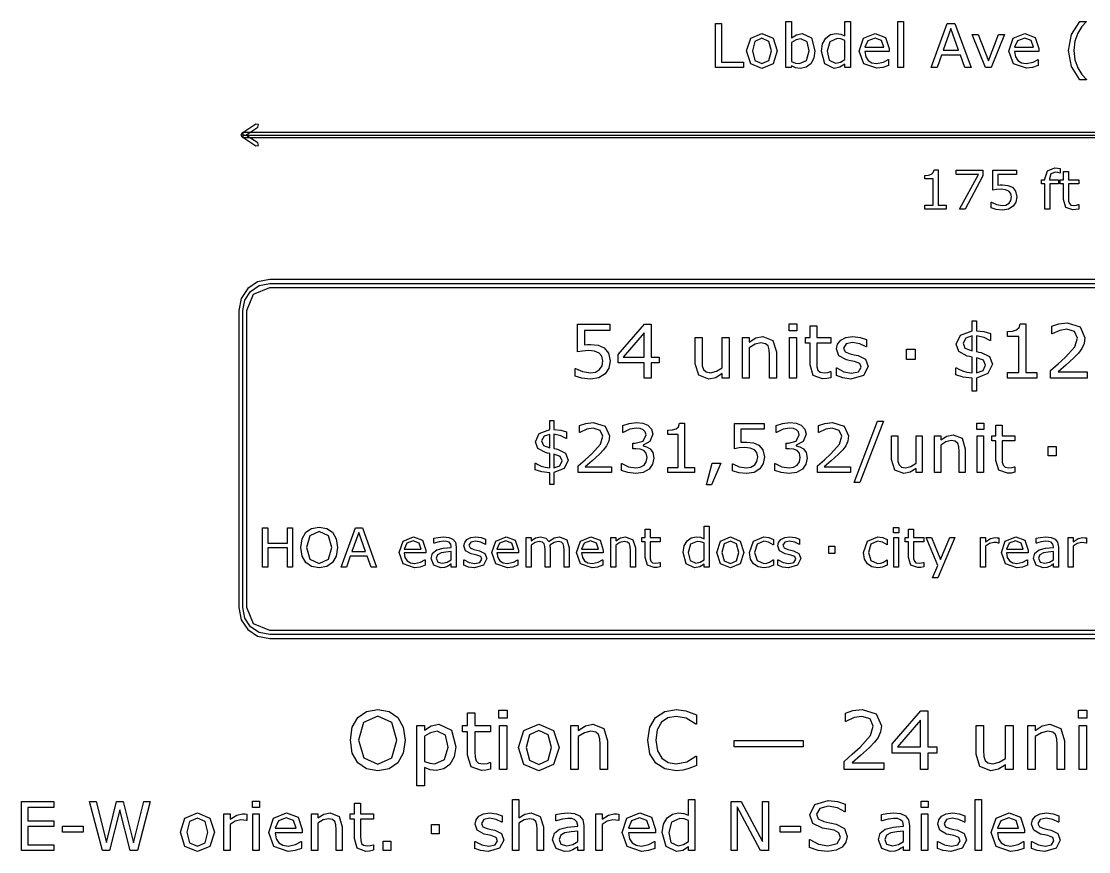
# Model space of a CAD drawing. Extents: x -1 to 182, y 89 to 480.
# Drawn here: x 86.04 to 127.88, y 311.11 to 343.65 of the extents above; entities that cross this region are included whole.
import ezdxf

# ---------------------------------------------------------------- set-up
doc = ezdxf.new("R2010")
doc.units = 0

msp = doc.modelspace()

# ---------------------------------------------------------------- linework, layer by layer
at = {"layer": 'Layer 1', "color": 7}
for points in [[(114.351145, 341.842176), (113.255864, 341.842176), (113.255864, 343.573464), (113.486083, 343.573464), (113.486083, 342.046815), (114.351145, 342.046815), (114.351145, 341.842176)], [(117.152132, 342.501451), (117.105624, 342.208446), (116.982376, 341.989856), (116.800991, 341.851492), (116.583564, 341.806145), (116.390554, 341.832886), (116.227772, 341.902652), (116.21382, 341.842176), (116.009181, 341.842176), (116.009181, 343.651365), (116.227772, 343.651365), (116.227772, 343.004894), (116.423108, 343.128142), (116.655653, 343.176976), (117.01842, 343.000243), (117.152132, 342.501437), (117.152132, 342.501451)], [(118.546233, 341.842176), (118.32764, 341.842176), (118.32764, 341.978214), (118.131142, 341.851479), (117.909062, 341.806132), (117.539318, 341.985191), (117.40328, 342.48167), (117.449788, 342.775839), (117.577687, 342.995594), (117.761398, 343.130468), (117.979989, 343.176976), (118.161373, 343.154883), (118.32764, 343.088608), (118.32764, 343.651363), (118.546233, 343.651363), (118.546233, 341.842176)], [(120.61587, 341.842176), (120.39728, 341.842176), (120.39728, 343.651365), (120.61587, 343.651365), (120.61587, 341.842176)], [(123.268032, 341.842176), (123.022697, 341.842176), (122.852941, 342.324704), (122.10415, 342.324704), (121.934393, 341.842176), (121.700687, 341.842176), (122.330881, 343.573464), (122.637837, 343.573464), (123.268032, 341.842176)], [(127.794494, 341.363135), (127.528231, 341.363135), (127.208482, 341.87822), (127.094537, 342.50725), (127.208482, 343.136281), (127.528231, 343.651365), (127.794494, 343.651365), (127.794494, 343.63975), (127.614273, 343.44325), (127.456142, 343.185125), (127.342197, 342.870031), (127.299176, 342.507261), (127.341033, 342.14333), (127.456142, 341.829397), (127.615435, 341.571272), (127.794494, 341.374774), (127.794494, 341.363135)], [(115.67083, 342.490973), (115.50805, 341.989842), (115.072031, 341.806132), (114.633686, 341.989842), (114.472068, 342.490973), (114.633686, 342.992104), (115.072031, 343.176976), (115.50805, 342.992104), (115.67083, 342.490973), (115.67083, 342.490973)], [(120.06358, 342.468881), (119.106662, 342.468881), (119.142707, 342.259593), (119.241539, 342.114252), (119.384551, 342.030535), (119.568262, 342.002632), (119.834525, 342.054954), (120.026371, 342.159599), (120.037987, 342.159599), (120.037987, 341.921241), (119.812419, 341.843338), (119.570574, 341.811945), (119.065954, 341.986353), (118.884569, 342.483996), (119.057815, 342.989778), (119.515927, 343.176976), (119.920551, 343.023497), (120.063566, 342.587477), (120.06358, 342.468881)], [(122.782014, 342.522366), (122.478545, 343.372312), (122.173912, 342.522366), (122.782014, 342.522366)], [(124.578413, 343.140932), (124.052867, 341.842176), (123.833112, 341.842176), (123.311053, 343.140932), (123.548246, 343.140932), (123.950547, 342.107275), (124.349359, 343.140932), (124.578413, 343.140932)], [(125.930655, 342.468881), (124.97374, 342.468881), (125.009784, 342.259593), (125.108614, 342.114252), (125.251629, 342.030535), (125.435337, 342.002632), (125.7016, 342.054954), (125.893449, 342.159599), (125.905064, 342.159599), (125.905064, 341.921241), (125.679499, 341.843338), (125.437652, 341.811945), (124.933034, 341.986353), (124.751649, 342.483996), (124.924893, 342.989778), (125.383005, 343.176976), (125.787632, 343.023497), (125.930644, 342.587477), (125.930655, 342.468881)], [(115.445262, 342.490973), (115.346433, 342.865369), (115.072031, 342.988617), (114.795304, 342.865369), (114.697635, 342.490973), (114.796465, 342.120065), (115.072031, 341.994491), (115.345268, 342.118903), (115.445262, 342.490973), (115.445262, 342.490973)], [(116.926565, 342.49563), (116.849828, 342.847933), (116.602167, 342.968855), (116.409157, 342.926998), (116.227772, 342.821191), (116.227772, 342.077052), (116.387064, 342.018915), (116.539382, 342.002643), (116.823084, 342.12124), (116.926565, 342.495635), (116.926565, 342.49563)], [(118.32764, 342.161925), (118.32764, 342.907226), (118.169512, 342.961873), (118.017194, 342.97698), (117.731167, 342.849081), (117.628847, 342.486314), (117.707913, 342.134011), (117.961386, 342.01425), (118.149745, 342.054946), (118.32764, 342.161917), (118.32764, 342.161925)], [(119.850802, 342.636311), (119.763598, 342.902574), (119.504312, 342.996755), (119.224098, 342.893274), (119.106662, 342.636311), (119.850802, 342.636311)], [(125.71788, 342.636311), (125.630676, 342.902574), (125.371387, 342.996755), (125.091173, 342.893274), (124.97374, 342.636311), (125.71788, 342.636311)], [(95.237995, 339.624743), (94.681958, 339.254224), (94.650902, 339.196346), (94.681958, 339.138468), (95.237995, 338.767949), (95.334113, 338.787581), (95.314983, 338.883699), (94.846288, 339.196346), (95.314991, 339.508988), (95.334121, 339.605106), (95.238003, 339.624738), (95.237995, 339.624743)], [(94.720714, 339.288847), (94.720714, 339.103845), (153.987306, 339.103845), (153.987306, 339.288847), (94.720714, 339.288847)], [(94.720714, 339.196346), (153.987306, 339.196346)], [(122.294708, 336.285933), (121.461684, 336.285933), (121.461684, 336.443029), (121.782078, 336.443029), (121.782078, 337.47449), (121.461684, 337.47449), (121.461684, 337.61505), (121.601209, 337.625395), (121.713863, 337.657433), (121.788277, 337.722547), (121.820318, 337.830034), (121.980515, 337.830034), (121.980515, 336.44304), (122.294708, 336.44304), (122.294708, 336.285933)], [(123.732343, 337.594378), (123.035746, 336.285933), (122.814571, 336.285933), (123.55561, 337.643987), (122.679178, 337.643987), (122.679178, 337.824856), (123.732343, 337.824856), (123.732343, 337.594378)], [(125.06146, 336.774792), (125.022185, 336.569119), (124.914698, 336.403754), (124.736933, 336.292135), (124.499221, 336.253895), (124.256342, 336.280766), (124.058939, 336.343811), (124.058939, 336.561885), (124.073412, 336.561885), (124.271849, 336.4699), (124.495091, 336.432695), (124.636685, 336.453358), (124.759674, 336.525706), (124.827889, 336.632158), (124.851648, 336.775819), (124.823743, 336.91018), (124.748294, 336.998029), (124.617037, 337.052806), (124.445471, 337.069342), (124.269772, 337.056933), (124.12508, 337.032142), (124.12508, 337.824859), (125.05112, 337.824859), (125.05112, 337.64399), (124.324549, 337.64399), (124.324549, 337.234714), (124.415499, 337.240906), (124.496115, 337.243022), (124.715221, 337.221327), (124.887822, 337.146913), (125.015978, 337.000151), (125.061455, 336.774843), (125.06146, 336.774792)], [(126.767814, 337.706), (126.757469, 337.706), (126.673755, 337.7246), (126.582804, 337.734946), (126.400903, 337.679137), (126.345092, 337.479665), (126.345092, 337.440391), (126.695458, 337.440391), (126.695458, 337.277093), (126.351294, 337.277093), (126.351294, 336.285933), (126.15699, 336.285933), (126.15699, 337.277085), (126.025733, 337.277085), (126.025733, 337.440383), (126.15699, 337.440383), (126.15699, 337.478623), (126.259309, 337.79385), (126.554899, 337.904437), (126.671688, 337.898246), (126.767806, 337.883774), (126.767814, 337.706)], [(127.49025, 336.296268), (127.370359, 336.272508), (127.255639, 336.263195), (126.98692, 336.358281), (126.894938, 336.66317), (126.894938, 337.277085), (126.763679, 337.277085), (126.763679, 337.440383), (126.894938, 337.440383), (126.894938, 337.772146), (127.08924, 337.772146), (127.08924, 337.440383), (127.49025, 337.440383), (127.49025, 337.277085), (127.08924, 337.277085), (127.08924, 336.75102), (127.093367, 336.608394), (127.122305, 336.51331), (127.184318, 336.452332), (127.306272, 336.433732), (127.405491, 336.447173), (127.479905, 336.470932), (127.49025, 336.470932), (127.49025, 336.296268)], [(95.779046, 333.534167), (95.305597, 333.438446), (94.918738, 333.177496), (94.657788, 332.790637), (94.562067, 332.317188), (94.562067, 320.675536), (94.657788, 320.202087), (94.918738, 319.815228), (95.305597, 319.554278), (95.779046, 319.458557), (152.928974, 319.458557), (153.402423, 319.554278), (153.789282, 319.815228), (154.050232, 320.202087), (154.145953, 320.675536), (154.145953, 332.317188), (154.050232, 332.790637), (153.789282, 333.177496), (153.402423, 333.438446), (152.928974, 333.534167), (95.779046, 333.534167)], [(95.779046, 333.37552), (152.928974, 333.37552), (153.34169, 333.292606), (153.678008, 333.066222), (153.904392, 332.729904), (153.987306, 332.317188), (153.987306, 320.675536), (153.904392, 320.26282), (153.678008, 319.926502), (153.34169, 319.700118), (152.928974, 319.617204), (95.779046, 319.617204), (95.36633, 319.700118), (95.030012, 319.926502), (94.803628, 320.26282), (94.720714, 320.675536), (94.720714, 332.317188), (94.803628, 332.729904), (95.030012, 333.066222), (95.36633, 333.292606), (95.779046, 333.37552), (95.779046, 333.37552)], [(95.779046, 333.216873), (152.928974, 333.216873), (153.566735, 332.954949), (153.828659, 332.317188), (153.828659, 320.675536), (153.566735, 320.037775), (152.928974, 319.775851), (95.779046, 319.775851), (95.141285, 320.037775), (94.879361, 320.675536), (94.879361, 332.317188), (95.141285, 332.954949), (95.779046, 333.216873), (95.779046, 333.216873)], [(109.126211, 330.343539), (109.072209, 330.06074), (108.924416, 329.833362), (108.679986, 329.679886), (108.353133, 329.627305), (108.019174, 329.664251), (107.747744, 329.750939), (107.747744, 330.050791), (107.76764, 330.050791), (108.040492, 329.924313), (108.34745, 329.873155), (108.542141, 329.901577), (108.711252, 330.001052), (108.805044, 330.147427), (108.837728, 330.34496), (108.799358, 330.529702), (108.695618, 330.650495), (108.515138, 330.725814), (108.279235, 330.748542), (108.03765, 330.731502), (107.838694, 330.697395), (107.838694, 331.787379), (109.112, 331.787379), (109.112, 331.538687), (108.112969, 331.538687), (108.112969, 330.975929), (108.238024, 330.984449), (108.348871, 330.98728), (108.650144, 330.957438), (108.887467, 330.855118), (109.063684, 330.653323), (109.126211, 330.343523), (109.126211, 330.343539)], [(111.041855, 330.266799), (110.727792, 330.266799), (110.727792, 329.671358), (110.454941, 329.671358), (110.454941, 330.266799), (109.441697, 330.266799), (109.441697, 330.593652), (110.46631, 331.787376), (110.727792, 331.787376), (110.727792, 330.494174), (111.041855, 330.494174), (111.041855, 330.266799)], [(116.439192, 331.524474), (116.137919, 331.524474), (116.137919, 331.801587), (116.439192, 331.801587), (116.439192, 331.524474)], [(124.104606, 330.211375), (123.932654, 329.844729), (123.482164, 329.672776), (123.482164, 329.15834), (123.314474, 329.15834), (123.314474, 329.665672), (122.962041, 329.701198), (122.6764, 329.792148), (122.6764, 330.073527), (122.699128, 330.073527), (122.795764, 330.01526), (122.930768, 329.954155), (123.10272, 329.902995), (123.314463, 329.875994), (123.314463, 330.49133), (123.209302, 330.512655), (123.119775, 330.535383), (122.787237, 330.710177), (122.686338, 331.000081), (122.851186, 331.355357), (123.314463, 331.524468), (123.314463, 331.911005), (123.482153, 331.911005), (123.482153, 331.52731), (123.776322, 331.493202), (124.029279, 331.420728), (124.029279, 331.142191), (124.009383, 331.142191), (123.78627, 331.2573), (123.482153, 331.32125), (123.482153, 330.708756), (123.574527, 330.68886), (123.661213, 330.670392), (123.988065, 330.514071), (124.104596, 330.211377), (124.104606, 330.211375)], [(125.846875, 329.671358), (124.701468, 329.671358), (124.701468, 329.887366), (125.14201, 329.887366), (125.14201, 331.305624), (124.701468, 331.305624), (124.701468, 331.498894), (124.893317, 331.513102), (125.048218, 331.557155), (125.150537, 331.646684), (125.19459, 331.794478), (125.414861, 331.794478), (125.414861, 329.887364), (125.846875, 329.887364), (125.846875, 329.671358)], [(127.817941, 329.671358), (126.385473, 329.671358), (126.385473, 329.968368), (126.683904, 330.224167), (126.963859, 330.478543), (127.337609, 330.897766), (127.438508, 331.234567), (127.329082, 331.491787), (127.026388, 331.585579), (126.746433, 331.540105), (126.452264, 331.400837), (126.438056, 331.400837), (126.438056, 331.699268), (126.706645, 331.790218), (127.033498, 331.831429), (127.543672, 331.673688), (127.728414, 331.248778), (127.697151, 331.022824), (127.607622, 330.825292), (127.476881, 330.651916), (127.296401, 330.462911), (126.982338, 330.173007), (126.679642, 329.914367), (127.817944, 329.914367), (127.817941, 329.671358)], [(110.454941, 330.494174), (110.454941, 331.449155), (109.634967, 330.494174), (110.454941, 330.494174)], [(117.775027, 329.685566), (117.610178, 329.652882), (117.452437, 329.640103), (117.082952, 329.770844), (116.956473, 330.190068), (116.956473, 331.034201), (116.775993, 331.034201), (116.775993, 331.258734), (116.956473, 331.258734), (116.956473, 331.714907), (117.223641, 331.714907), (117.223641, 331.258734), (117.775027, 331.258734), (117.775027, 331.034201), (117.223641, 331.034201), (117.223641, 330.31086), (117.22933, 330.114749), (117.26912, 329.984008), (117.354387, 329.900164), (117.522077, 329.874579), (117.658502, 329.893047), (117.760821, 329.925733), (117.775029, 329.925733), (117.775027, 329.685566)], [(113.784578, 329.671358), (113.51741, 329.671358), (113.51741, 329.847576), (113.258772, 329.684148), (112.985921, 329.627305), (112.596539, 329.779361), (112.457271, 330.22843), (112.457271, 331.258726), (112.724436, 331.258726), (112.724436, 330.354908), (112.735813, 330.147427), (112.784131, 330.001052), (112.883609, 329.910102), (113.061245, 329.88168), (113.287202, 329.935682), (113.517418, 330.073529), (113.517418, 331.258726), (113.784586, 331.258726), (113.784578, 329.671358)], [(115.637693, 329.671358), (115.370526, 329.671358), (115.370526, 330.575179), (115.357746, 330.779815), (115.310849, 330.930453), (115.208532, 331.018562), (115.035156, 331.048404), (114.80636, 330.994403), (114.577562, 330.856555), (114.577562, 329.671358), (114.310394, 329.671358), (114.310394, 331.258726), (114.577562, 331.258726), (114.577562, 331.082511), (114.836203, 331.244516), (115.110475, 331.302782), (115.502698, 331.147882), (115.637704, 330.701655), (115.637693, 329.671358)], [(116.42214, 329.671358), (116.154972, 329.671358), (116.154972, 331.258726), (116.42214, 331.258726), (116.42214, 329.671358)], [(119.231654, 330.128949), (119.051174, 329.772254), (118.560896, 329.632986), (118.236885, 329.674197), (117.991035, 329.766568), (117.991035, 330.06642), (118.005243, 330.06642), (118.286622, 329.914364), (118.583629, 329.858939), (118.859325, 329.915785), (118.9588, 330.094844), (118.904799, 330.236954), (118.697318, 330.319377), (118.548104, 330.34922), (118.381835, 330.386169), (118.084824, 330.548173), (117.998136, 330.812499), (118.037927, 330.997242), (118.161564, 331.152142), (118.363359, 331.257303), (118.639054, 331.297094), (118.926116, 331.261565), (119.169122, 331.177722), (119.169122, 330.89208), (119.154914, 330.89208), (118.906222, 331.018559), (118.61916, 331.07114), (118.371889, 331.014294), (118.27099, 330.848027), (118.332098, 330.700231), (118.525368, 330.619229), (118.690217, 330.585122), (118.843693, 330.553859), (119.130755, 330.407486), (119.231654, 330.128949), (119.231654, 330.128949)], [(123.314474, 330.732918), (123.314474, 331.319832), (123.058678, 331.235985), (122.954937, 331.037032), (123.031677, 330.842342), (123.314474, 330.732918), (123.314474, 330.732918)], [(121.0734, 330.397538), (120.733758, 330.397538), (120.733758, 330.799709), (121.0734, 330.799709), (121.0734, 330.397538)], [(123.83602, 330.174426), (123.752174, 330.369116), (123.482164, 330.467171), (123.482164, 329.878836), (123.743649, 329.965524), (123.83602, 330.174426), (123.83602, 330.174426)], [(107.482968, 326.458122), (107.326647, 326.124808), (106.917112, 325.968487), (106.917112, 325.500816), (106.764667, 325.500816), (106.764667, 325.962029), (106.444273, 325.994326), (106.184598, 326.077009), (106.184598, 326.332807), (106.205262, 326.332807), (106.293111, 326.279838), (106.415844, 326.224286), (106.572164, 326.177778), (106.764659, 326.153224), (106.764659, 326.712619), (106.669057, 326.732013), (106.587666, 326.752677), (106.285359, 326.911583), (106.193633, 327.175131), (106.343496, 327.498108), (106.764659, 327.651846), (106.764659, 328.003244), (106.917104, 328.003244), (106.917104, 327.654429), (107.184529, 327.623425), (107.414488, 327.557536), (107.414488, 327.304322), (107.396391, 327.304322), (107.193561, 327.408967), (106.917093, 327.467104), (106.917093, 326.910289), (107.001067, 326.892191), (107.079873, 326.87539), (107.377013, 326.73328), (107.482949, 326.458103), (107.482968, 326.458122)], [(109.176661, 325.967196), (107.874416, 325.967196), (107.874416, 326.237206), (108.145716, 326.469748), (108.400224, 326.701001), (108.739996, 327.082114), (108.831722, 327.388295), (108.732244, 327.622131), (108.457067, 327.707398), (108.202562, 327.666057), (107.935137, 327.539449), (107.922226, 327.539449), (107.922226, 327.810749), (108.166396, 327.893432), (108.463536, 327.930899), (108.927331, 327.787495), (109.095278, 327.401215), (109.066857, 327.1958), (108.985466, 327.016225), (108.86661, 326.858613), (108.702539, 326.68679), (108.417025, 326.423239), (108.141851, 326.188112), (109.176669, 326.188112), (109.176661, 325.967196)], [(110.689486, 326.893496), (110.791546, 326.753968), (110.831596, 326.536928), (110.783797, 326.29534), (110.649436, 326.104139), (110.42077, 325.969781), (110.133965, 325.927146), (109.818741, 325.965905), (109.564233, 326.048587), (109.564233, 326.318597), (109.583601, 326.318597), (109.841984, 326.198447), (110.128787, 326.150647), (110.301904, 326.177778), (110.450472, 326.257875), (110.538322, 326.383192), (110.568037, 326.556306), (110.534446, 326.726838), (110.444014, 326.834068), (110.303195, 326.888328), (110.124911, 326.903833), (110.00864, 326.903833), (110.00864, 327.118291), (110.099074, 327.118291), (110.411716, 327.199679), (110.529278, 327.439976), (110.499566, 327.561414), (110.416884, 327.647973), (110.298028, 327.694481), (110.154626, 327.707393), (109.89366, 327.663467), (109.632694, 327.539443), (109.619782, 327.539443), (109.619782, 327.809453), (109.863953, 327.892135), (110.161093, 327.930894), (110.409139, 327.905044), (110.602925, 327.822362), (110.743744, 327.6725), (110.791544, 327.467088), (110.677858, 327.186744), (110.411724, 327.036881), (110.411724, 327.018784), (110.553834, 326.974858), (110.689483, 326.893469), (110.689486, 326.893496)], [(112.430979, 325.967196), (111.389702, 325.967196), (111.389702, 326.163567), (111.790194, 326.163567), (111.790194, 327.45289), (111.389702, 327.45289), (111.389702, 327.628592), (111.56411, 327.641504), (111.704926, 327.681551), (111.797946, 327.762942), (111.837993, 327.8973), (112.03824, 327.8973), (112.03824, 326.163559), (112.430979, 326.163559), (112.430979, 325.967196)], [(115.169829, 326.578269), (115.120735, 326.321179), (114.986377, 326.114473), (114.764167, 325.974948), (114.46703, 325.927146), (114.163429, 325.960738), (113.916676, 326.039544), (113.916676, 326.312136), (113.934774, 326.312136), (114.18282, 326.197156), (114.461871, 326.150647), (114.638864, 326.176497), (114.7926, 326.266929), (114.877867, 326.399996), (114.907579, 326.579571), (114.872699, 326.74752), (114.778389, 326.857333), (114.614318, 326.925804), (114.39986, 326.946468), (114.180235, 326.930963), (113.999369, 326.899957), (113.999369, 327.890852), (115.15692, 327.890852), (115.15692, 327.664768), (114.248707, 327.664768), (114.248707, 327.153171), (114.362395, 327.160923), (114.463165, 327.163569), (114.737048, 327.136441), (114.952797, 327.043422), (115.112994, 326.85997), (115.169839, 326.578335), (115.169829, 326.578269)], [(116.698155, 326.893496), (116.800218, 326.753968), (116.840266, 326.536928), (116.792466, 326.29534), (116.658108, 326.104139), (116.42944, 325.969781), (116.142634, 325.927146), (115.82741, 325.965905), (115.572902, 326.048587), (115.572902, 326.318597), (115.592296, 326.318597), (115.850678, 326.198447), (116.13748, 326.150647), (116.310597, 326.177778), (116.459165, 326.257875), (116.547015, 326.383192), (116.57673, 326.556306), (116.543141, 326.726838), (116.452707, 326.834068), (116.311888, 326.888328), (116.133604, 326.903833), (116.017333, 326.903833), (116.017333, 327.118291), (116.107768, 327.118291), (116.420409, 327.199679), (116.537972, 327.439976), (116.508259, 327.561414), (116.425577, 327.647973), (116.306721, 327.694481), (116.163319, 327.707393), (115.902353, 327.663467), (115.641387, 327.539443), (115.628475, 327.539443), (115.628475, 327.809453), (115.872648, 327.892135), (116.169786, 327.930894), (116.417832, 327.905044), (116.611618, 327.822362), (116.752437, 327.6725), (116.800239, 327.467088), (116.686551, 327.186744), (116.420417, 327.036881), (116.420417, 327.018784), (116.562527, 326.974858), (116.698177, 326.893469), (116.698155, 326.893496)], [(118.549461, 325.967196), (117.247218, 325.967196), (117.247218, 326.237206), (117.518519, 326.469748), (117.773024, 326.701001), (118.112796, 327.082114), (118.204522, 327.388295), (118.105046, 327.622131), (117.829869, 327.707398), (117.575362, 327.666057), (117.307937, 327.539449), (117.295026, 327.539449), (117.295026, 327.810749), (117.539196, 327.893432), (117.836336, 327.930899), (118.300131, 327.787495), (118.468081, 327.401215), (118.439657, 327.1958), (118.358268, 327.016225), (118.239412, 326.858613), (118.075339, 326.68679), (117.789827, 326.423239), (117.514651, 326.188112), (118.549469, 326.188112), (118.549461, 325.967196)], [(119.832329, 327.977408), (118.906029, 325.574457), (118.682528, 325.574457), (119.604952, 327.977408), (119.832329, 327.977408)], [(123.771359, 327.651846), (123.497475, 327.651846), (123.497475, 327.903769), (123.771359, 327.903769), (123.771359, 327.651846)], [(124.985755, 325.980108), (124.835892, 325.950392), (124.692491, 325.938777), (124.356595, 326.057633), (124.241615, 326.438746), (124.241615, 327.20614), (124.077542, 327.20614), (124.077542, 327.410261), (124.241615, 327.410261), (124.241615, 327.824963), (124.484492, 327.824963), (124.484492, 327.410261), (124.985755, 327.410261), (124.985755, 327.20614), (124.484492, 327.20614), (124.484492, 326.548559), (124.489651, 326.370275), (124.525822, 326.251419), (124.603337, 326.175195), (124.755782, 326.151938), (124.879805, 326.168739), (124.972825, 326.198452), (124.985736, 326.198452), (124.985755, 325.980108)], [(106.764667, 326.932252), (106.764667, 327.46581), (106.532122, 327.389589), (106.437814, 327.20872), (106.507577, 327.03173), (106.764667, 326.932252), (106.764667, 326.932252)], [(121.358073, 325.967196), (121.115194, 325.967196), (121.115194, 326.127393), (120.880067, 325.978824), (120.63202, 325.927146), (120.278037, 326.06538), (120.151429, 326.473624), (120.151429, 327.410258), (120.394308, 327.410258), (120.394308, 326.588604), (120.404654, 326.399985), (120.44858, 326.266918), (120.539012, 326.184236), (120.700502, 326.158413), (120.905914, 326.207504), (121.115205, 326.332821), (121.115205, 327.410271), (121.358084, 327.410271), (121.358073, 325.967196)], [(123.042723, 325.967196), (122.799844, 325.967196), (122.799844, 326.788851), (122.788203, 326.974884), (122.74557, 327.111827), (122.652553, 327.191927), (122.494939, 327.219057), (122.286942, 327.169964), (122.078945, 327.044649), (122.078945, 325.967196), (121.836066, 325.967196), (121.836066, 327.410258), (122.078945, 327.410258), (122.078945, 327.250061), (122.314072, 327.397339), (122.56341, 327.450308), (122.919978, 327.309489), (123.04271, 326.90383), (123.042723, 325.967196)], [(123.755857, 325.967196), (123.512977, 325.967196), (123.512977, 327.410258), (123.755857, 327.410258), (123.755857, 325.967196)], [(126.605807, 326.627354), (126.297041, 326.627354), (126.297041, 326.992963), (126.605807, 326.992963), (126.605807, 326.627354)], [(107.238797, 326.424533), (107.162573, 326.601523), (106.917112, 326.690666), (106.917112, 326.155815), (107.154824, 326.234621), (107.238797, 326.424533), (107.238797, 326.424533)], [(113.455463, 326.33539), (113.091146, 325.48919), (112.902527, 325.48919), (113.127319, 326.33539), (113.455463, 326.33539)], [(96.676665, 322.263034), (96.472026, 322.263034), (96.472026, 323.016476), (95.704116, 323.016476), (95.704116, 322.263034), (95.499477, 322.263034), (95.499477, 323.801957), (95.704116, 323.801957), (95.704116, 323.198377), (96.472026, 323.198377), (96.472026, 323.801957), (96.676665, 323.801957), (96.676665, 322.263034)], [(98.237292, 323.625224), (98.38095, 323.37201), (98.431594, 323.031978), (98.379918, 322.690915), (98.237292, 322.440802), (98.011981, 322.283706), (97.716394, 322.230996), (97.420805, 322.284738), (97.195496, 322.440802), (97.051836, 322.691947), (97.002226, 323.031978), (97.051836, 323.368909), (97.196528, 323.625224), (97.421837, 323.780253), (97.716394, 323.833996), (98.013016, 323.779219), (98.237292, 323.625224), (98.237292, 323.625224)], [(99.969482, 322.263034), (99.751408, 322.263034), (99.600514, 322.691947), (98.934921, 322.691947), (98.784026, 322.263034), (98.576289, 322.263034), (99.136459, 323.801957), (99.40931, 323.801957), (99.969482, 322.263034)], [(113.00123, 322.263034), (112.806925, 322.263034), (112.806925, 322.383956), (112.632261, 322.271302), (112.434855, 322.230996), (112.106193, 322.390158), (111.985271, 322.831475), (112.026612, 323.092957), (112.1403, 323.288293), (112.303598, 323.408184), (112.4979, 323.449525), (112.659132, 323.429893), (112.806925, 323.370981), (112.806925, 323.871209), (113.00123, 323.871209), (113.00123, 322.263034)], [(120.443658, 323.610754), (120.224552, 323.610754), (120.224552, 323.812292), (120.443658, 323.812292), (120.443658, 323.610754)], [(98.218692, 323.031978), (98.084334, 323.493964), (97.717431, 323.657262), (97.348462, 323.493964), (97.215136, 323.031978), (97.351563, 322.567924), (97.717431, 322.407729), (98.082267, 322.567924), (98.218692, 323.031978), (98.218692, 323.031978)], [(99.537469, 322.867648), (99.267718, 323.623157), (98.996934, 322.867648), (99.537469, 322.867648)], [(101.898044, 322.820106), (101.047452, 322.820106), (101.07949, 322.634069), (101.16734, 322.504879), (101.294464, 322.430465), (101.457762, 322.405673), (101.694439, 322.452182), (101.864971, 322.545201), (101.875316, 322.545201), (101.875316, 322.333328), (101.67481, 322.264082), (101.459836, 322.236176), (101.011286, 322.391206), (100.850057, 322.833554), (101.004052, 323.283139), (101.411261, 323.449538), (101.770928, 323.313111), (101.898052, 322.925539), (101.898044, 322.820106)], [(103.089702, 322.263034), (102.896432, 322.263034), (102.896432, 322.386023), (102.826153, 322.336413), (102.741402, 322.286804), (102.629782, 322.247532), (102.481986, 322.230996), (102.217403, 322.334347), (102.108885, 322.597898), (102.164696, 322.809771), (102.325925, 322.937927), (102.579139, 323.000972), (102.896432, 323.025763), (102.896432, 323.055735), (102.872672, 323.165291), (102.806527, 323.233503), (102.707308, 323.265542), (102.586386, 323.273797), (102.415851, 323.253133), (102.221549, 323.195255), (102.211204, 323.195255), (102.211204, 323.392658), (102.375534, 323.426765), (102.587407, 323.445365), (102.79928, 323.424702), (102.956376, 323.356487), (103.055594, 323.233498), (103.089702, 323.04643), (103.089702, 322.263034)], [(104.288594, 322.595829), (104.157337, 322.336413), (103.800769, 322.235128), (103.565123, 322.2651), (103.386323, 322.332281), (103.386323, 322.550355), (103.396668, 322.550355), (103.601305, 322.439768), (103.817313, 322.399461), (104.017817, 322.440802), (104.090164, 322.571024), (104.05089, 322.674379), (103.899995, 322.734322), (103.791474, 322.756018), (103.670551, 322.782889), (103.454546, 322.900713), (103.391498, 323.092949), (103.420439, 323.227307), (103.510354, 323.339961), (103.657116, 323.416444), (103.85762, 323.445381), (104.066394, 323.419532), (104.243125, 323.358556), (104.243125, 323.150816), (104.23278, 323.150816), (104.051913, 323.242801), (103.843142, 323.281041), (103.663307, 323.2397), (103.589925, 323.118777), (103.634367, 323.011291), (103.774927, 322.952379), (103.894817, 322.927587), (104.006437, 322.904859), (104.215211, 322.798407), (104.288591, 322.595834), (104.288594, 322.595829)], [(105.532959, 322.820106), (104.682367, 322.820106), (104.714405, 322.634069), (104.802258, 322.504879), (104.929379, 322.430465), (105.092677, 322.405673), (105.329355, 322.452182), (105.499886, 322.545201), (105.510231, 322.545201), (105.510231, 322.333328), (105.309725, 322.264082), (105.094751, 322.236176), (104.646201, 322.391206), (104.484972, 322.833554), (104.638968, 323.283139), (105.046177, 323.449538), (105.405846, 323.313111), (105.532967, 322.925539), (105.532959, 322.820106)], [(107.512164, 322.263034), (107.317863, 322.263034), (107.317863, 322.920359), (107.310613, 323.064017), (107.28271, 323.174604), (107.214495, 323.241785), (107.086339, 323.264512), (106.923041, 323.223171), (106.759743, 323.119817), (106.764903, 323.064006), (106.767019, 323.001996), (106.767019, 322.263034), (106.572715, 322.263034), (106.572715, 322.920359), (106.565492, 323.065051), (106.537586, 323.175639), (106.469374, 323.241785), (106.341215, 323.264512), (106.181018, 323.225238), (106.021856, 323.124985), (106.021856, 322.263034), (105.827554, 322.263034), (105.827554, 323.417484), (106.021856, 323.417484), (106.021856, 323.289328), (106.202722, 323.407149), (106.395992, 323.449525), (106.595464, 323.399915), (106.718452, 323.262454), (106.933426, 323.405083), (107.141166, 323.449525), (107.421251, 323.33377), (107.512201, 323.012341), (107.512164, 322.263034)], [(108.85265, 322.820106), (108.002058, 322.820106), (108.034097, 322.634069), (108.121946, 322.504879), (108.24907, 322.430465), (108.412368, 322.405673), (108.649046, 322.452182), (108.819577, 322.545201), (108.829923, 322.545201), (108.829923, 322.333328), (108.629419, 322.264082), (108.414445, 322.236176), (107.965895, 322.391206), (107.804663, 322.833554), (107.958659, 323.283139), (108.36587, 323.449538), (108.725537, 323.313111), (108.852661, 322.925539), (108.85265, 322.820106)], [(110.11252, 322.263034), (109.918216, 322.263034), (109.918216, 322.920359), (109.908903, 323.069187), (109.874795, 323.17874), (109.800381, 323.242819), (109.674292, 323.264515), (109.507893, 323.22524), (109.341496, 323.124987), (109.341496, 322.263034), (109.147192, 322.263034), (109.147192, 323.417484), (109.341496, 323.417484), (109.341496, 323.289328), (109.529596, 323.407149), (109.729068, 323.449525), (110.01432, 323.336868), (110.112507, 323.012341), (110.11252, 322.263034)], [(111.086104, 322.273379), (110.966213, 322.24962), (110.851493, 322.240306), (110.582774, 322.335392), (110.490792, 322.640282), (110.490792, 323.254196), (110.359533, 323.254196), (110.359533, 323.417494), (110.490792, 323.417494), (110.490792, 323.749258), (110.685094, 323.749258), (110.685094, 323.417494), (111.086104, 323.417494), (111.086104, 323.254196), (110.685094, 323.254196), (110.685094, 322.728131), (110.689221, 322.585505), (110.718159, 322.490422), (110.780172, 322.429443), (110.902126, 322.410843), (111.001345, 322.424284), (111.075759, 322.448044), (111.086104, 322.448044), (111.086104, 322.273379)], [(114.367552, 322.839743), (114.222857, 322.394291), (113.835285, 322.230996), (113.445644, 322.394291), (113.301987, 322.839743), (113.445644, 323.285192), (113.835285, 323.449525), (114.222857, 323.285192), (114.367552, 322.839743), (114.367552, 322.839743)], [(115.522002, 322.335382), (115.337, 322.263034), (115.151998, 322.237184), (114.922557, 322.273358), (114.743755, 322.38498), (114.626968, 322.573083), (114.585627, 322.838698), (114.740657, 323.283115), (115.151998, 323.444344), (115.346303, 323.416441), (115.522002, 323.348226), (115.522002, 323.132221), (115.511657, 323.132221), (115.32769, 323.238673), (115.14372, 323.275882), (114.882238, 323.164259), (114.787154, 322.838698), (114.880171, 322.517272), (115.14372, 322.40565), (115.26361, 322.421154), (115.373163, 322.461461), (115.452745, 322.506937), (115.511657, 322.54931), (115.522002, 322.54931), (115.522002, 322.335382)], [(116.595836, 322.595829), (116.464579, 322.336413), (116.108011, 322.235128), (115.872368, 322.2651), (115.693568, 322.332281), (115.693568, 322.550355), (115.703913, 322.550355), (115.908552, 322.439768), (116.124558, 322.399461), (116.325064, 322.440802), (116.397409, 322.571024), (116.358137, 322.674379), (116.20724, 322.734322), (116.098721, 322.756018), (115.977799, 322.782889), (115.761791, 322.900713), (115.698746, 323.092949), (115.727683, 323.227307), (115.817602, 323.339961), (115.964364, 323.416444), (116.164867, 323.445381), (116.373639, 323.419532), (116.550373, 323.358556), (116.550373, 323.150816), (116.540027, 323.150816), (116.359158, 323.242801), (116.150387, 323.281041), (115.970552, 323.2397), (115.897173, 323.118777), (115.941615, 323.011291), (116.082174, 322.952379), (116.202062, 322.927587), (116.313685, 322.904859), (116.522456, 322.798407), (116.595836, 322.595834), (116.595836, 322.595829)], [(119.985806, 322.335382), (119.800806, 322.263034), (119.615805, 322.237184), (119.386361, 322.273358), (119.207561, 322.38498), (119.090772, 322.573083), (119.04943, 322.838698), (119.20446, 323.283115), (119.615805, 323.444344), (119.810107, 323.416441), (119.985806, 323.348226), (119.985806, 323.132221), (119.97546, 323.132221), (119.791493, 323.238673), (119.607526, 323.275882), (119.346044, 323.164259), (119.250958, 322.838698), (119.343975, 322.517272), (119.607526, 322.40565), (119.727414, 322.421154), (119.836967, 322.461461), (119.916551, 322.506937), (119.97546, 322.54931), (119.985806, 322.54931), (119.985806, 322.335382)], [(120.431257, 322.263034), (120.236953, 322.263034), (120.236953, 323.417484), (120.431257, 323.417484), (120.431257, 322.263034)], [(121.415175, 322.273379), (121.295285, 322.24962), (121.180564, 322.240306), (120.911846, 322.335392), (120.819864, 322.640282), (120.819864, 323.254196), (120.688604, 323.254196), (120.688604, 323.417494), (120.819864, 323.417494), (120.819864, 323.749258), (121.014166, 323.749258), (121.014166, 323.417494), (121.415175, 323.417494), (121.415175, 323.254196), (121.014166, 323.254196), (121.014166, 322.728131), (121.018293, 322.585505), (121.04723, 322.490422), (121.109243, 322.429443), (121.2312, 322.410843), (121.330419, 322.424284), (121.404833, 322.448044), (121.415178, 322.448044), (121.415175, 322.273379)], [(122.637837, 323.417494), (121.963979, 321.837233), (121.756239, 321.837233), (121.971213, 322.318856), (121.511293, 323.417494), (121.722131, 323.417494), (122.076633, 322.561735), (122.434233, 323.417494), (122.637837, 323.417494)], [(124.356595, 323.205622), (124.34625, 323.205622), (124.261501, 323.220094), (124.165383, 323.225254), (123.991751, 323.184947), (123.830519, 323.082627), (123.830519, 322.263034), (123.636217, 322.263034), (123.636217, 323.417484), (123.830519, 323.417484), (123.830519, 323.246952), (124.034127, 323.378209), (124.214993, 323.417484), (124.288372, 323.414388), (124.356587, 323.405101), (124.356595, 323.205622)], [(125.505877, 322.820116), (124.655283, 322.820116), (124.687324, 322.63408), (124.775173, 322.504889), (124.902297, 322.430475), (125.065593, 322.405684), (125.30227, 322.452192), (125.472805, 322.545212), (125.48315, 322.545212), (125.48315, 322.333339), (125.282646, 322.264092), (125.067672, 322.236187), (124.61912, 322.391217), (124.457891, 322.833565), (124.611886, 323.28315), (125.019095, 323.449549), (125.378764, 323.313122), (125.505888, 322.92555), (125.505877, 322.820116)], [(126.697533, 322.263034), (126.504263, 322.263034), (126.504263, 322.386023), (126.433984, 322.336413), (126.349236, 322.286804), (126.237613, 322.247532), (126.08982, 322.230996), (125.825237, 322.334347), (125.716716, 322.597898), (125.772527, 322.809771), (125.933756, 322.937927), (126.18697, 323.000972), (126.504263, 323.025763), (126.504263, 323.055735), (126.480503, 323.165291), (126.414358, 323.233503), (126.315139, 323.265542), (126.194217, 323.273797), (126.023685, 323.253133), (125.82938, 323.195255), (125.819035, 323.195255), (125.819035, 323.392658), (125.983365, 323.426765), (126.195238, 323.445365), (126.407113, 323.424702), (126.564209, 323.356487), (126.663428, 323.233498), (126.697533, 323.04643), (126.697533, 322.263034)], [(127.792039, 323.205611), (127.781693, 323.205611), (127.696945, 323.220084), (127.600824, 323.225243), (127.427192, 323.184936), (127.265963, 323.082617), (127.265963, 322.263034), (127.071658, 322.263034), (127.071658, 323.417484), (127.265963, 323.417484), (127.265963, 323.246952), (127.469567, 323.378209), (127.650434, 323.417484), (127.723816, 323.414388), (127.792028, 323.405101), (127.792039, 323.205611)], [(101.708909, 322.968934), (101.631394, 323.205611), (101.400919, 323.289328), (101.151838, 323.197343), (101.047452, 322.968934), (101.708909, 322.968934)], [(105.343825, 322.968934), (105.26631, 323.205611), (105.035834, 323.289328), (104.786753, 323.197343), (104.682367, 322.968934), (105.343825, 322.968934)], [(108.663516, 322.968934), (108.586001, 323.205611), (108.355523, 323.289328), (108.106444, 323.197343), (108.002058, 322.968934), (108.663516, 322.968934)], [(112.806925, 322.547254), (112.806925, 323.209746), (112.666366, 323.258321), (112.530973, 323.271762), (112.276727, 323.158073), (112.185777, 322.835613), (112.256056, 322.522455), (112.481364, 322.416003), (112.648797, 322.452174), (112.806925, 322.54726), (112.806925, 322.547254)], [(114.167049, 322.839743), (114.079199, 323.172538), (113.835285, 323.282091), (113.589305, 323.172538), (113.50249, 322.839743), (113.59034, 322.510046), (113.835285, 322.398426), (114.078165, 322.509014), (114.167049, 322.839743), (114.167049, 322.839743)], [(117.935287, 322.791165), (117.688275, 322.791165), (117.688275, 323.083654), (117.935287, 323.083654), (117.935287, 322.791165)], [(125.31674, 322.968944), (125.239225, 323.205622), (125.00875, 323.289338), (124.759669, 323.197353), (124.655283, 322.968944), (125.31674, 322.968944)], [(102.896432, 322.547254), (102.896432, 322.86868), (102.686626, 322.853176), (102.496456, 322.823204), (102.361064, 322.74879), (102.309388, 322.611331), (102.369332, 322.461469), (102.552268, 322.411859), (102.739336, 322.451134), (102.896432, 322.547252), (102.896432, 322.547254)], [(126.504263, 322.547254), (126.504263, 322.86868), (126.294456, 322.853176), (126.104287, 322.823204), (125.968898, 322.74879), (125.917219, 322.611331), (125.977166, 322.461469), (126.160099, 322.411859), (126.347167, 322.451134), (126.504263, 322.547252), (126.504263, 322.547254)], [(100.794238, 316.368829), (101.009728, 315.989006), (101.085692, 315.478962), (101.008177, 314.967364), (100.794238, 314.592193), (100.456273, 314.35655), (100.01289, 314.277485), (99.569507, 314.358101), (99.231545, 314.592193), (99.016052, 314.968915), (98.941638, 315.478962), (99.016052, 315.984355), (99.233095, 316.368829), (99.571057, 316.601371), (100.01289, 316.681986), (100.457823, 316.59982), (100.794238, 316.368829), (100.794238, 316.368829)], [(100.766332, 315.478962), (100.564794, 316.171942), (100.01444, 316.416887), (99.460988, 316.171942), (99.261001, 315.478962), (99.465637, 314.782881), (100.01444, 314.542584), (100.561693, 314.782881), (100.766332, 315.478962), (100.766332, 315.478962)], [(104.426568, 314.341043), (104.246737, 314.305388), (104.074654, 314.291445), (103.671578, 314.434073), (103.533601, 314.891408), (103.533601, 315.812281), (103.336714, 315.812281), (103.336714, 316.057227), (103.533601, 316.057227), (103.533601, 316.55487), (103.825057, 316.55487), (103.825057, 316.057227), (104.426568, 316.057227), (104.426568, 315.812281), (103.825057, 315.812281), (103.825057, 315.023183), (103.831249, 314.809244), (103.874659, 314.666615), (103.967676, 314.575149), (104.150608, 314.547243), (104.299436, 314.567405), (104.411058, 314.603062), (104.426563, 314.603062), (104.426568, 314.341043)], [(105.091645, 316.347122), (104.762983, 316.347122), (104.762983, 316.649427), (105.091645, 316.649427), (105.091645, 316.347122)], [(112.508238, 314.492975), (112.353208, 314.423212), (112.173373, 314.355), (111.967184, 314.305391), (111.723789, 314.283695), (111.266454, 314.353458), (110.909886, 314.575149), (110.677342, 314.948769), (110.593628, 315.477419), (110.674241, 315.987464), (110.906785, 316.367286), (111.261803, 316.596727), (111.725339, 316.675792), (112.095858, 316.630835), (112.508238, 316.472704), (112.508238, 316.108386), (112.484981, 316.108386), (112.106712, 316.340931), (111.705186, 316.413794), (111.388927, 316.356433), (111.13933, 316.18125), (110.971897, 315.886695), (110.912987, 315.477419), (110.978098, 315.058838), (111.14863, 314.773586), (111.401328, 314.603055), (111.708287, 314.548794), (112.123764, 314.624758), (112.486531, 314.852652), (112.508227, 314.852652), (112.508238, 314.492975)], [(119.851964, 314.325544), (118.28927, 314.325544), (118.28927, 314.649555), (118.614832, 314.928608), (118.92024, 315.206111), (119.327968, 315.663445), (119.438037, 316.030863), (119.318665, 316.311467), (118.988452, 316.413786), (118.683046, 316.364177), (118.362136, 316.212248), (118.346632, 316.212248), (118.346632, 316.53781), (118.639636, 316.637028), (118.996204, 316.681986), (119.55276, 316.509904), (119.754295, 316.046368), (119.720191, 315.799872), (119.622522, 315.58438), (119.479894, 315.395245), (119.283007, 315.189056), (118.940393, 314.872797), (118.610183, 314.590643), (119.851964, 314.590643), (119.851964, 314.325544)], [(121.923154, 314.975116), (121.58054, 314.975116), (121.58054, 314.325544), (121.282884, 314.325544), (121.282884, 314.975116), (120.177525, 314.975116), (120.177525, 315.331682), (121.295285, 316.633927), (121.58054, 316.633927), (121.58054, 315.223163), (121.923154, 315.223163), (121.923154, 314.975116)], [(127.81116, 316.347125), (127.482498, 316.347125), (127.482498, 316.649429), (127.81116, 316.649429), (127.81116, 316.347125)], [(103.073165, 315.21231), (103.012703, 314.826288), (102.842171, 314.531734), (102.600326, 314.35345), (102.307322, 314.291437), (102.062376, 314.320893), (101.840685, 314.412362), (101.840685, 313.686825), (101.549228, 313.686825), (101.549228, 316.057219), (101.840685, 316.057219), (101.840685, 315.875836), (102.101132, 316.038616), (102.411192, 316.105277), (102.897982, 315.868084), (103.073165, 315.21231), (103.073165, 315.21231)], [(105.07304, 314.325544), (104.781586, 314.325544), (104.781586, 316.057219), (105.07304, 316.057219), (105.07304, 314.325544)], [(107.125627, 315.190606), (106.908584, 314.522431), (106.327227, 314.277485), (105.742766, 314.522431), (105.527276, 315.190606), (105.742766, 315.858781), (106.327227, 316.105277), (106.908584, 315.858781), (107.125627, 315.190606), (107.125627, 315.190606)], [(106.82487, 315.190606), (106.693095, 315.6898), (106.327227, 315.85413), (105.958258, 315.6898), (105.828033, 315.190606), (105.959808, 314.696063), (106.327227, 314.528633), (106.691544, 314.694513), (106.82487, 315.190606), (106.82487, 315.190606)], [(109.024732, 314.325544), (108.733278, 314.325544), (108.733278, 315.311528), (108.719335, 315.53477), (108.668175, 315.699103), (108.556555, 315.795221), (108.367418, 315.827775), (108.117824, 315.768865), (107.868227, 315.618487), (107.868227, 314.325544), (107.57677, 314.325544), (107.57677, 316.057219), (107.868227, 316.057219), (107.868227, 315.864983), (108.150378, 316.041717), (108.449585, 316.105277), (108.877466, 315.936296), (109.024743, 315.449506), (109.024732, 314.325544)], [(121.282884, 315.223163), (121.282884, 316.264959), (120.388366, 315.223163), (121.282884, 315.223163)], [(124.915214, 314.325544), (124.62376, 314.325544), (124.62376, 314.517779), (124.341606, 314.339495), (124.04395, 314.277485), (123.619173, 314.443365), (123.467244, 314.933259), (123.467244, 316.057219), (123.758698, 316.057219), (123.758698, 315.071234), (123.771107, 314.844891), (123.823817, 314.685213), (123.932339, 314.585994), (124.126125, 314.554988), (124.372621, 314.613897), (124.623768, 314.764276), (124.623768, 316.057219), (124.915222, 316.057219), (124.915214, 314.325544)], [(126.936795, 314.325544), (126.645341, 314.325544), (126.645341, 315.311528), (126.631398, 315.53477), (126.580238, 315.699103), (126.468618, 315.795221), (126.279481, 315.827775), (126.029884, 315.768865), (125.780287, 315.618487), (125.780287, 314.325544), (125.488833, 314.325544), (125.488833, 316.057219), (125.780287, 316.057219), (125.780287, 315.864983), (126.062441, 316.041717), (126.361647, 316.105277), (126.789528, 315.936296), (126.936806, 315.449506), (126.936795, 314.325544)], [(127.792554, 314.325544), (127.5011, 314.325544), (127.5011, 316.057219), (127.792554, 316.057219), (127.792554, 314.325544)], [(102.772409, 315.204558), (102.665438, 315.672745), (102.336778, 315.827772), (102.08408, 315.773514), (101.840685, 315.630885), (101.840685, 314.649552), (102.053074, 314.573588), (102.256162, 314.553427), (102.635984, 314.717757), (102.772409, 315.20455), (102.772409, 315.204558)], [(116.68627, 315.21231), (113.985664, 315.21231), (113.985664, 315.460356), (116.68627, 315.460356), (116.68627, 315.21231)], [(87.311099, 311.150548), (86.043736, 311.150548), (86.043736, 313.074201), (87.311099, 313.074201), (87.311099, 312.846824), (86.299532, 312.846824), (86.299532, 312.319727), (87.311099, 312.319727), (87.311099, 312.09235), (86.299532, 312.09235), (86.299532, 311.377925), (87.311099, 311.377925), (87.311099, 311.150548)], [(91.092516, 313.074201), (90.592547, 311.150548), (90.304451, 311.150548), (89.900083, 312.747349), (89.504759, 311.150548), (89.223124, 311.150548), (88.714111, 313.074201), (88.976368, 313.074201), (89.380736, 311.474818), (89.778645, 313.074201), (90.038317, 313.074201), (90.440102, 311.459314), (90.841885, 313.074201), (91.092516, 313.074201)], [(95.376488, 312.835198), (95.102603, 312.835198), (95.102603, 313.087121), (95.376488, 313.087121), (95.376488, 312.835198)], [(99.841326, 311.16346), (99.691464, 311.133744), (99.548063, 311.122129), (99.212167, 311.240985), (99.097187, 311.622098), (99.097187, 312.389492), (98.933113, 312.389492), (98.933113, 312.593613), (99.097187, 312.593613), (99.097187, 313.008315), (99.340063, 313.008315), (99.340063, 312.593613), (99.841326, 312.593613), (99.841326, 312.389492), (99.340063, 312.389492), (99.340063, 311.731911), (99.345223, 311.553627), (99.381394, 311.434771), (99.458909, 311.358547), (99.611353, 311.33529), (99.735377, 311.352091), (99.828396, 311.381804), (99.841308, 311.381804), (99.841326, 311.16346)], [(106.504992, 311.150548), (106.262113, 311.150548), (106.262113, 311.972203), (106.250498, 312.158236), (106.207865, 312.295179), (106.114846, 312.375279), (105.957234, 312.402409), (105.749237, 312.353316), (105.541238, 312.228001), (105.541238, 311.150548), (105.298361, 311.150548), (105.298361, 313.16076), (105.541238, 313.16076), (105.541238, 312.433413), (105.776368, 312.580691), (106.025705, 312.63366), (106.382273, 312.492841), (106.505003, 312.087182), (106.504992, 311.150548)], [(112.43744, 311.150548), (112.194561, 311.150548), (112.194561, 311.301702), (111.976227, 311.160883), (111.729474, 311.110498), (111.318646, 311.309454), (111.167492, 311.861099), (111.219171, 312.187951), (111.361278, 312.432122), (111.565401, 312.581984), (111.808281, 312.63366), (112.009819, 312.609107), (112.194561, 312.535468), (112.194561, 313.160752), (112.43744, 313.160752), (112.43744, 311.150548)], [(115.332608, 311.150548), (115.01609, 311.150548), (114.104004, 312.871372), (114.104004, 311.150548), (113.865001, 311.150548), (113.865001, 313.074201), (114.261616, 313.074201), (115.093605, 311.50324), (115.093605, 313.074201), (115.332608, 313.074201), (115.332608, 311.150548)], [(118.417688, 311.699611), (118.364719, 311.477401), (118.218732, 311.291367), (117.977147, 311.162176), (117.646418, 311.115665), (117.271763, 311.154424), (116.934576, 311.269404), (116.934576, 311.589798), (116.952674, 311.589798), (117.289861, 311.402471), (117.649011, 311.336584), (118.018499, 311.425725), (118.151565, 311.663437), (118.088261, 311.852055), (117.898351, 311.946363), (117.68777, 311.988998), (117.448767, 312.031631), (117.068945, 312.216373), (116.946213, 312.55873), (117.150336, 312.954054), (117.668392, 313.109081), (118.040462, 313.070325), (118.340184, 312.974723), (118.340184, 312.672416), (118.322086, 312.672416), (118.032699, 312.826155), (117.667087, 312.888165), (117.336359, 312.802901), (117.212335, 312.583276), (117.274348, 312.394657), (117.49268, 312.290012), (117.727807, 312.246088), (117.98619, 312.193119), (118.309167, 312.021296), (118.417688, 311.699611), (118.417688, 311.699611)], [(121.589324, 312.835198), (121.315438, 312.835198), (121.315438, 313.087121), (121.589324, 313.087121), (121.589324, 312.835198)], [(123.678342, 311.150548), (123.435462, 311.150548), (123.435462, 313.16076), (123.678342, 313.16076), (123.678342, 311.150548)], [(93.610447, 311.871433), (93.429581, 311.314621), (92.945113, 311.110498), (92.458064, 311.314621), (92.278489, 311.871433), (92.458064, 312.428246), (92.945113, 312.63366), (93.429581, 312.428246), (93.610447, 311.871433), (93.610447, 311.871433)], [(94.886854, 312.32877), (94.873942, 312.32877), (94.768006, 312.346868), (94.647858, 312.353324), (94.430818, 312.302939), (94.22928, 312.17504), (94.22928, 311.150548), (93.986401, 311.150548), (93.986401, 312.59361), (94.22928, 312.59361), (94.22928, 312.380446), (94.483785, 312.544517), (94.709869, 312.59361), (94.801594, 312.589721), (94.886862, 312.578106), (94.886854, 312.32877)], [(95.360984, 311.150548), (95.118104, 311.150548), (95.118104, 312.59361), (95.360984, 312.59361), (95.360984, 311.150548)], [(97.04951, 311.846888), (95.986267, 311.846888), (96.026317, 311.614343), (96.13613, 311.452855), (96.295036, 311.359838), (96.499156, 311.328832), (96.795002, 311.386966), (97.008169, 311.50324), (97.021081, 311.50324), (97.021081, 311.238397), (96.770449, 311.151839), (96.501733, 311.116959), (95.941042, 311.310745), (95.739507, 311.863681), (95.931999, 312.425663), (96.441011, 312.63366), (96.890596, 312.463128), (97.049502, 311.978661), (97.04951, 311.846888)], [(98.624348, 311.150548), (98.381469, 311.150548), (98.381469, 311.972203), (98.369853, 312.158236), (98.327221, 312.295179), (98.234204, 312.375279), (98.07659, 312.402409), (97.868593, 312.353316), (97.660596, 312.228001), (97.660596, 311.150548), (97.417717, 311.150548), (97.417717, 312.59361), (97.660596, 312.59361), (97.660596, 312.433413), (97.895723, 312.580691), (98.145061, 312.63366), (98.501629, 312.492841), (98.624361, 312.087182), (98.624348, 311.150548)], [(104.950826, 311.566544), (104.786753, 311.242274), (104.341044, 311.115665), (104.04649, 311.153133), (103.822988, 311.237106), (103.822988, 311.509698), (103.8359, 311.509698), (104.091699, 311.371464), (104.361708, 311.32108), (104.612337, 311.372755), (104.702772, 311.535537), (104.653678, 311.664728), (104.46506, 311.739658), (104.329411, 311.766788), (104.178257, 311.800377), (103.908248, 311.947657), (103.829442, 312.187951), (103.865615, 312.355898), (103.97801, 312.496717), (104.161461, 312.592319), (104.412093, 312.628493), (104.673056, 312.596195), (104.893975, 312.519971), (104.893975, 312.260299), (104.881064, 312.260299), (104.654978, 312.375279), (104.394014, 312.423078), (104.169222, 312.371403), (104.077496, 312.220249), (104.133048, 312.085891), (104.308747, 312.012252), (104.458609, 311.981246), (104.598134, 311.952825), (104.859101, 311.819758), (104.950826, 311.566544), (104.950826, 311.566544)], [(108.094041, 311.150548), (107.852455, 311.150548), (107.852455, 311.304284), (107.764603, 311.242274), (107.658667, 311.180261), (107.519141, 311.13117), (107.334399, 311.110506), (107.00367, 311.239697), (106.868019, 311.569134), (106.937781, 311.833976), (107.139319, 311.994174), (107.455837, 312.07298), (107.852455, 312.103986), (107.852455, 312.141451), (107.82274, 312.278394), (107.740058, 312.363658), (107.616034, 312.403708), (107.464881, 312.414054), (107.251717, 312.388204), (107.008838, 312.315859), (106.995926, 312.315859), (106.995926, 312.562612), (107.20134, 312.605247), (107.46618, 312.628503), (107.731022, 312.602654), (107.927393, 312.517389), (108.051416, 312.36365), (108.094049, 312.129815), (108.094041, 311.150548)], [(109.462173, 312.32877), (109.449261, 312.32877), (109.343325, 312.346868), (109.223178, 312.353324), (109.006138, 312.302939), (108.804599, 312.17504), (108.804599, 311.150548), (108.56172, 311.150548), (108.56172, 312.59361), (108.804599, 312.59361), (108.804599, 312.380446), (109.059104, 312.544517), (109.285188, 312.59361), (109.376914, 312.589721), (109.462181, 312.578106), (109.462173, 312.32877)], [(110.898776, 311.846888), (109.835534, 311.846888), (109.875584, 311.614343), (109.985396, 311.452855), (110.144302, 311.359838), (110.348423, 311.328832), (110.644269, 311.386966), (110.857435, 311.50324), (110.870347, 311.50324), (110.870347, 311.238397), (110.619715, 311.151839), (110.351, 311.116959), (109.790309, 311.310745), (109.588773, 311.863681), (109.781265, 312.425663), (110.290278, 312.63366), (110.739863, 312.463128), (110.898769, 311.978661), (110.898776, 311.846888)], [(120.860686, 311.150548), (120.619101, 311.150548), (120.619101, 311.304284), (120.531251, 311.242274), (120.425315, 311.180261), (120.285787, 311.13117), (120.101045, 311.110506), (119.770316, 311.239697), (119.634667, 311.569134), (119.704429, 311.833976), (119.905968, 311.994174), (120.222486, 312.07298), (120.619101, 312.103986), (120.619101, 312.141451), (120.589385, 312.278394), (120.506703, 312.363658), (120.38268, 312.403708), (120.231529, 312.414054), (120.018362, 312.388204), (119.775483, 312.315859), (119.762572, 312.315859), (119.762572, 312.562612), (119.967986, 312.605247), (120.232828, 312.628503), (120.497668, 312.602654), (120.694039, 312.517389), (120.818062, 312.36365), (120.860694, 312.129815), (120.860686, 311.150548)], [(121.573822, 311.150548), (121.330943, 311.150548), (121.330943, 312.59361), (121.573822, 312.59361), (121.573822, 311.150548)], [(123.085356, 311.566544), (122.921282, 311.242274), (122.475574, 311.115665), (122.181019, 311.153133), (121.957518, 311.237106), (121.957518, 311.509698), (121.970429, 311.509698), (122.226228, 311.371464), (122.496238, 311.32108), (122.746867, 311.372755), (122.837301, 311.535537), (122.788208, 311.664728), (122.599589, 311.739658), (122.46394, 311.766788), (122.312787, 311.800377), (122.042777, 311.947657), (121.963971, 312.187951), (122.000145, 312.355898), (122.11254, 312.496717), (122.295991, 312.592319), (122.546622, 312.628493), (122.807586, 312.596195), (123.028502, 312.519971), (123.028502, 312.260299), (123.01559, 312.260299), (122.789504, 312.375279), (122.528541, 312.423078), (122.303748, 312.371403), (122.212023, 312.220249), (122.267575, 312.085891), (122.443274, 312.012252), (122.593136, 311.981246), (122.732661, 311.952825), (122.993627, 311.819758), (123.085353, 311.566544), (123.085356, 311.566544)], [(125.366865, 311.846888), (124.303625, 311.846888), (124.343675, 311.614343), (124.453488, 311.452855), (124.612391, 311.359838), (124.816514, 311.328832), (125.11236, 311.386966), (125.325524, 311.50324), (125.338436, 311.50324), (125.338436, 311.238397), (125.087807, 311.151839), (124.819089, 311.116959), (124.2584, 311.310745), (124.056862, 311.863681), (124.249357, 312.425663), (124.75837, 312.63366), (125.207954, 312.463128), (125.366858, 311.978661), (125.366865, 311.846888)], [(126.766004, 311.566544), (126.601931, 311.242274), (126.156222, 311.115665), (125.861667, 311.153133), (125.638169, 311.237106), (125.638169, 311.509698), (125.651081, 311.509698), (125.906879, 311.371464), (126.176889, 311.32108), (126.427518, 311.372755), (126.517952, 311.535537), (126.468859, 311.664728), (126.28024, 311.739658), (126.144591, 311.766788), (125.993438, 311.800377), (125.723428, 311.947657), (125.644622, 312.187951), (125.680796, 312.355898), (125.793191, 312.496717), (125.976642, 312.592319), (126.227274, 312.628493), (126.48824, 312.596195), (126.709156, 312.519971), (126.709156, 312.260299), (126.696244, 312.260299), (126.470161, 312.375279), (126.209195, 312.423078), (125.984402, 312.371403), (125.892677, 312.220249), (125.948228, 312.085891), (126.123927, 312.012252), (126.27379, 311.981246), (126.413315, 311.952825), (126.674281, 311.819758), (126.766007, 311.566544), (126.766004, 311.566544)], [(88.462188, 311.87531), (87.656038, 311.87531), (87.656038, 312.109145), (88.462188, 312.109145), (88.462188, 311.87531)], [(93.359818, 311.871433), (93.250006, 312.287429), (92.945113, 312.42437), (92.637639, 312.287429), (92.52912, 311.871433), (92.638933, 311.459314), (92.945113, 311.319789), (93.248712, 311.458023), (93.359818, 311.871433), (93.359818, 311.871433)], [(96.813089, 312.032922), (96.716196, 312.32877), (96.4281, 312.433413), (96.116752, 312.318433), (95.986267, 312.032922), (96.813089, 312.032922)], [(102.423852, 311.810714), (102.115087, 311.810714), (102.115087, 312.176323), (102.423852, 312.176323), (102.423852, 311.810714)], [(110.662356, 312.032922), (110.565463, 312.32877), (110.277366, 312.433413), (109.966018, 312.318433), (109.835534, 312.032922), (110.662356, 312.032922)], [(112.194561, 311.505822), (112.194561, 312.333938), (112.018862, 312.394657), (111.849622, 312.411458), (111.531812, 312.269348), (111.418124, 311.866271), (111.505973, 311.474824), (111.787609, 311.341757), (111.996899, 311.386971), (112.194561, 311.505827), (112.194561, 311.505822)], [(116.589637, 311.87531), (115.783484, 311.87531), (115.783484, 312.109145), (116.589637, 312.109145), (116.589637, 311.87531)], [(125.130447, 312.032922), (125.033554, 312.32877), (124.745458, 312.433413), (124.434107, 312.318433), (124.303625, 312.032922), (125.130447, 312.032922)], [(107.852455, 311.505822), (107.852455, 311.907607), (107.590195, 311.88824), (107.352486, 311.850772), (107.183245, 311.757755), (107.11865, 311.585933), (107.19358, 311.398605), (107.422248, 311.336595), (107.656084, 311.385686), (107.852455, 311.505833), (107.852455, 311.505822)], [(120.619101, 311.505822), (120.619101, 311.907607), (120.356843, 311.88824), (120.119132, 311.850772), (119.949891, 311.757755), (119.885296, 311.585933), (119.960226, 311.398605), (120.188894, 311.336595), (120.42273, 311.385686), (120.619101, 311.505833), (120.619101, 311.505822)], [(100.531205, 311.150548), (100.22244, 311.150548), (100.22244, 311.518742), (100.531205, 311.518742), (100.531205, 311.150548)]]:
    msp.add_lwpolyline(points, dxfattribs=at)

doc.saveas('drawing.dxf')
